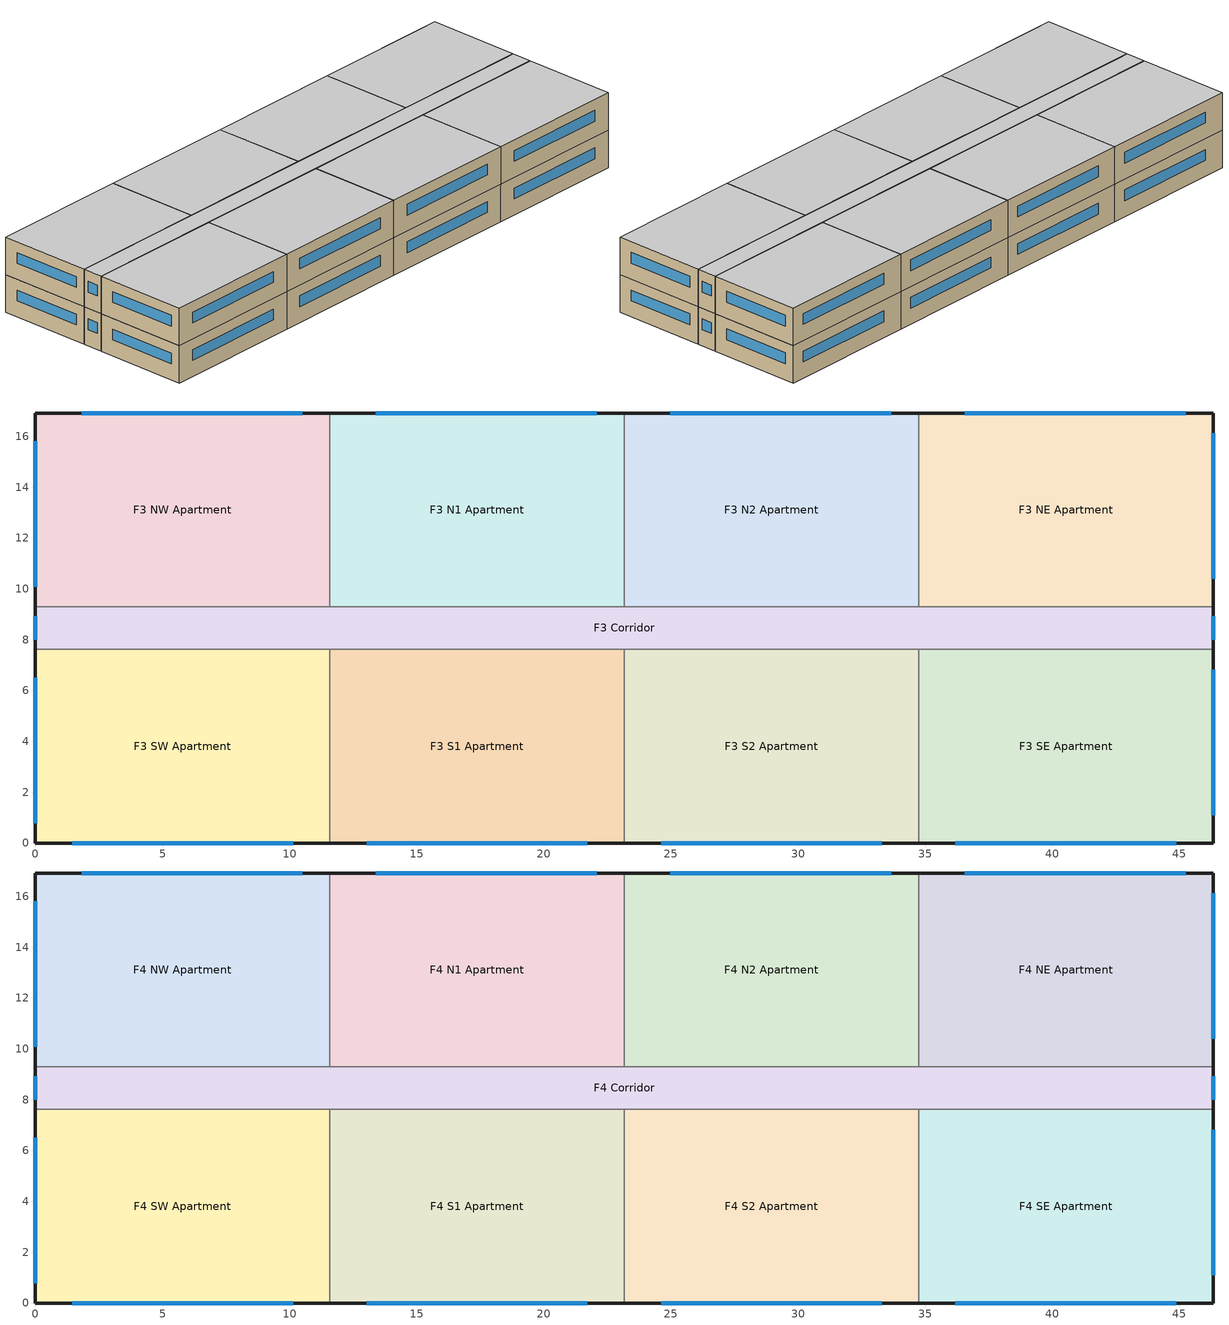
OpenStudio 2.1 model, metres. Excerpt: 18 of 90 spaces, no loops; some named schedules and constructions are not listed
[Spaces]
F3 NE Apartment
 floor to F2 NE Apartment: 46.33,16.92 46.33,9.3 34.75,9.3 34.75,16.92 z6.1
 wall outside: 46.33,9.3 46.33,16.92 34.75,16.92 z6.1:9.14
 wall to F3 N2 Apartment: 34.75,16.92 34.75,9.3 z6.1:9.14
 wall to F3 Corridor: 34.75,9.3 46.33,9.3 z6.1:9.14
 window: 46.33,10.4 46.33,16.11 / 45.25,16.92 36.56,16.92 z7.4:8.27
F3 SE Apartment
 floor to F2 SE Apartment: 46.33,7.62 46.33,0 34.75,0 34.75,7.62 z6.1
 wall outside: 34.75,0 46.33,0 46.33,7.62 z6.1:9.14
 wall to F3 Corridor: 46.33,7.62 34.75,7.62 z6.1:9.14
 wall to F3 S2 Apartment: 34.75,7.62 34.75,0 z6.1:9.14
 window: 36.19,0 44.88,0 / 46.33,1.1 46.33,6.81 z7.4:8.27
F3 N2 Apartment
 floor to F2 N2 Apartment: 34.75,16.92 34.75,9.3 23.16,9.3 23.16,16.92 z6.1
 wall outside: 34.75,16.92 23.16,16.92 z6.1:9.14
 wall to F3 Corridor: 23.16,9.3 34.75,9.3 z6.1:9.14
 wall to F3 N1 Apartment: 23.16,16.92 23.16,9.3 z6.1:9.14
 window: 33.66,16.92 24.98,16.92 z7.4:8.27
F3 NW Apartment
 floor to F2 NW Apartment: 11.58,16.92 11.58,9.3 0,9.3 0,16.92 z6.1
 wall outside: 11.58,16.92 0,16.92 0,9.3 z6.1:9.14
 wall to F3 N1 Apartment: 11.58,9.3 11.58,16.92 z6.1:9.14
 wall to F3 Corridor: 0,9.3 11.58,9.3 z6.1:9.14
 window: 0,15.8 0,10.08 / 10.5,16.92 1.81,16.92 z7.4:8.27
F3 Corridor
 floor to F2 Corridor: 46.33,9.3 46.33,7.62 0,7.62 0,9.3 z6.1
 wall outside: 0,9.3 0,7.62 / 46.33,7.62 46.33,9.3 z6.1:9.14
 wall to F3 S2 Apartment: 23.16,7.62 34.75,7.62 z6.1:9.14
 wall to F3 N1 Apartment: 23.16,9.3 11.58,9.3 z6.1:9.14
 wall to F3 S1 Apartment: 11.58,7.62 23.16,7.62 z6.1:9.14
 wall to F3 SW Apartment: 0,7.62 11.58,7.62 z6.1:9.14
 window: 0,8.91 0,8 / 46.33,8 46.33,8.91 z7.4:8.27
F3 SW Apartment
 floor to F2 SW Apartment: 11.58,7.62 11.58,0 0,0 0,7.62 z6.1
 wall outside: 0,7.62 0,0 11.58,0 z6.1:9.14
 wall to F3 S1 Apartment: 11.58,0 11.58,7.62 z6.1:9.14
 window: 0,6.5 0,0.79 / 1.45,0 10.13,0 z7.4:8.27
F3 N1 Apartment
 floor to F2 N1 Apartment: 23.16,16.92 23.16,9.3 11.58,9.3 11.58,16.92 z6.1
 wall outside: 23.16,16.92 11.58,16.92 z6.1:9.14
 window: 22.08,16.92 13.4,16.92 z7.4:8.27
F3 S2 Apartment
 floor to F2 S2 Apartment: 34.75,7.62 34.75,0 23.16,0 23.16,7.62 z6.1
 wall outside: 23.16,0 34.75,0 z6.1:9.14
 wall to F3 S1 Apartment: 23.16,7.62 23.16,0 z6.1:9.14
 window: 24.61,0 33.3,0 z7.4:8.27
F3 S1 Apartment
 floor to F2 S1 Apartment: 23.16,7.62 23.16,0 11.58,0 11.58,7.62 z6.1
 wall outside: 11.58,0 23.16,0 z6.1:9.14
 window: 13.03,0 21.72,0 z7.4:8.27
F4 NE Apartment
 floor to F3 NE Apartment: 46.33,16.92 46.33,9.3 34.75,9.3 34.75,16.92 z9.14
 wall outside: 46.33,9.3 46.33,16.92 34.75,16.92 z9.14:12.19
 wall to F4 Corridor: 34.75,9.3 46.33,9.3 z9.14:12.19
 wall to F4 N2 Apartment: 34.75,16.92 34.75,9.3 z9.14:12.19
 window: 45.25,16.92 36.56,16.92 / 46.33,10.4 46.33,16.11 z10.45:11.32
 ceiling to M NE Apartment: 46.33,9.3 46.33,16.92 34.75,16.92 34.75,9.3 z12.19
F4 S2 Apartment
 floor to F3 S2 Apartment: 34.75,7.62 34.75,0 23.16,0 23.16,7.62 z9.14
 wall outside: 23.16,0 34.75,0 z9.14:12.19
 wall to F4 S1 Apartment: 23.16,7.62 23.16,0 z9.14:12.19
 wall to F4 Corridor: 34.75,7.62 23.16,7.62 z9.14:12.19
 wall to F4 SE Apartment: 34.75,0 34.75,7.62 z9.14:12.19
 window: 24.61,0 33.3,0 z10.45:11.32
 ceiling to M S2 Apartment: 34.75,0 34.75,7.62 23.16,7.62 23.16,0 z12.19
F4 N2 Apartment
 floor to F3 N2 Apartment: 34.75,16.92 34.75,9.3 23.16,9.3 23.16,16.92 z9.14
 wall outside: 34.75,16.92 23.16,16.92 z9.14:12.19
 wall to F4 Corridor: 23.16,9.3 34.75,9.3 z9.14:12.19
 wall to F4 N1 Apartment: 23.16,16.92 23.16,9.3 z9.14:12.19
 window: 33.66,16.92 24.98,16.92 z10.45:11.32
 ceiling to M N2 Apartment: 34.75,9.3 34.75,16.92 23.16,16.92 23.16,9.3 z12.19
F4 NW Apartment
 floor to F3 NW Apartment: 11.58,16.92 11.58,9.3 0,9.3 0,16.92 z9.14
 wall outside: 11.58,16.92 0,16.92 0,9.3 z9.14:12.19
 wall to F4 N1 Apartment: 11.58,9.3 11.58,16.92 z9.14:12.19
 wall to F4 Corridor: 0,9.3 11.58,9.3 z9.14:12.19
 window: 0,15.8 0,10.08 / 10.5,16.92 1.81,16.92 z10.45:11.32
 ceiling to M NW Apartment: 11.58,9.3 11.58,16.92 0,16.92 0,9.3 z12.19
F4 N1 Apartment
 floor to F3 N1 Apartment: 23.16,16.92 23.16,9.3 11.58,9.3 11.58,16.92 z9.14
 wall outside: 23.16,16.92 11.58,16.92 z9.14:12.19
 wall to F4 Corridor: 11.58,9.3 23.16,9.3 z9.14:12.19
 window: 22.08,16.92 13.4,16.92 z10.45:11.32
 ceiling to M N1 Apartment: 23.16,9.3 23.16,16.92 11.58,16.92 11.58,9.3 z12.19
F4 Corridor
 floor to F3 Corridor: 46.33,9.3 46.33,7.62 0,7.62 0,9.3 z9.14
 wall outside: 0,9.3 0,7.62 / 46.33,7.62 46.33,9.3 z9.14:12.19
 wall to F4 SW Apartment: 0,7.62 11.58,7.62 z9.14:12.19
 wall to F4 S1 Apartment: 11.58,7.62 23.16,7.62 z9.14:12.19
 wall to F4 SE Apartment: 34.75,7.62 46.33,7.62 z9.14:12.19
 window: 0,8.91 0,8 / 46.33,8 46.33,8.91 z10.45:11.32
 ceiling to M Corridor: 46.33,7.62 46.33,9.3 0,9.3 0,7.62 z12.19
F4 SW Apartment
 floor to F3 SW Apartment: 11.58,7.62 11.58,0 0,0 0,7.62 z9.14
 wall outside: 0,7.62 0,0 11.58,0 z9.14:12.19
 wall to F4 S1 Apartment: 11.58,0 11.58,7.62 z9.14:12.19
 window: 1.45,0 10.13,0 / 0,6.5 0,0.79 z10.45:11.32
 ceiling to M SW Apartment: 11.58,0 11.58,7.62 0,7.62 0,0 z12.19
F4 SE Apartment
 floor to F3 SE Apartment: 46.33,7.62 46.33,0 34.75,0 34.75,7.62 z9.14
 wall outside: 34.75,0 46.33,0 46.33,7.62 z9.14:12.19
 window: 36.19,0 44.88,0 / 46.33,1.1 46.33,6.81 z10.45:11.32
 ceiling to M SE Apartment: 46.33,0 46.33,7.62 34.75,7.62 34.75,0 z12.19
F4 S1 Apartment
 floor to F3 S1 Apartment: 23.16,7.62 23.16,0 11.58,0 11.58,7.62 z9.14
 wall outside: 11.58,0 23.16,0 z9.14:12.19
 window: 13.03,0 21.72,0 z10.45:11.32
 ceiling to M S1 Apartment: 23.16,0 23.16,7.62 11.58,7.62 11.58,0 z12.19
[Site]
Whitehorse_YT_CAN: Latitude {deg}=60.72; Longitude {deg}=-135.07; Time Zone {hr}=-8; Elevation {m}=703; Terrain=City
[Building]
NECB 2011-HighriseApartment-NECB HDD Method-CAN_YT_Whitehorse.719640_CWEC.epw created: 2017-06-30 13:17:34 +0000: North Axis {deg}=0; Default Construction Set=NECB 2011 - HighApt - NECB HDD Method at climate 7b; Standards Number of Stories=10; Standards Number of Above Ground Stories=10; Standards Building Type=HighriseApartment
[Site:GroundTemperature:BuildingSurface]
19.527, 19.502, 19.536, 19.598, 20.002, 21.64, 22.225, 22.375, 21.449, 20.121, 19.802, 19.633
[Site:WaterMainsTemperature]
Calculation Method=Correlation; Annual Average Outdoor Air Temperature {C}=-1.08333; Maximum Difference In Monthly Average Outdoor Air Temperatures {deltaC}=34.5
[SizingPeriod:DesignDay]
Whitehorse Ann Clg .4% Condns WB=>MDB: Maximum Dry-Bulb Temperature {C}=23.5; Daily Dry-Bulb Temperature Range {deltaC}=11.6; Humidity Indicating Conditions at Maximum Dry-Bulb=14.7; Barometric Pressure {Pa}=93160; Wind Speed {m/s}=3.5; Wind Direction {deg}=160; Sky Clearness=0; Rain Indicator=0; Snow Indicator=0; Day of Month=21; Month=7; Day Type=SummerDesignDay; Daylight Saving Time Indicator=0; Humidity Indicating Type=Wetbulb; Dry-Bulb Temperature Range Modifier Type=DefaultMultipliers; Solar Model Indicator=ASHRAETau; ASHRAE Taub=0.378; ASHRAE Taud=2.196
[Material:NoMass]
CP02 CARPET PAD: Roughness=VeryRough; Thermal Resistance {m2-K/W}=0.21648; Thermal Absorptance=0.9; Solar Absorptance=0.7; Visible Absorptance=0.8
[Material]
Name | Roughness | Thickness {m} | Conductivity {W/m-K} | Density {kg/m3} | Specific Heat {J/kg-K} | Thermal Absorptance | Solar Absorptance | Visible Absorptance
100mm Normalweight concrete floor | MediumSmooth | 0.1016 | 2.31 | 2322 | 832
G01 13mm gypsum board | Smooth | 0.0127 | 0.16 | 800 | 1090 | 0.9 | 0.7 | 0.5
G05 25mm wood | MediumSmooth | 0.0254 | 0.15 | 608 | 1630 | 0.9 | 0.5 | 0.5
[Construction]
Typical Interior Floor: 100mm Normalweight concrete floor, CP02 CARPET PAD
Typical Interior Wall: G01 13mm gypsum board, G01 13mm gypsum board
Typical Interior Ceiling: CP02 CARPET PAD, 100mm Normalweight concrete floor
Typical Interior Window: Clear 3mm
Typical Interior Door; Typical Interior Partition: G05 25mm wood
Customized Fenestration: cond=0.220 tvis=0.220 tsol=0.232: Customized Fenestration:: cond=0.220 tvis=0.220 tsol=0.232
Customized Fenestration: cond=0.220 tvis=0.441 tsol=0.279: Customized Fenestration:: cond=0.220 tvis=0.441 tsol=0.279
Customized Fenestration: cond=0.220 tvis=0.294 tsol=0.332: Customized Fenestration:: cond=0.220 tvis=0.294 tsol=0.332
Customized Fenestration: cond=0.220 tvis=0.898 tsol=0.837: Customized Fenestration:: cond=0.220 tvis=0.898 tsol=0.837
[DefaultConstructionSet]
NECB 2011 - HighApt - NECB HDD Method at climate 7b: Default Exterior Surface Constructions=NECB 2011 - HighApt - NECB HDD Method at climate 7b; Default Interior Surface Constructions=Default Surface Constructions 2; Default Ground Contact Surface Constructions=NECB 2011 - HighApt - NECB HDD Method at climate 7b 1; Default Exterior SubSurface Constructions=NECB 2011 - HighApt - NECB HDD Method at climate 7b; Default Interior SubSurface Constructions=Default Sub Surface Constructions 2; Interior Partition Construction=Typical Interior Partition
[DefaultSurfaceConstructions]
Name | Floor Construction | Wall Construction | Roof Ceiling Construction
Default Surface Constructions 2 | Typical Interior Floor | Typical Interior Wall | Typical Interior Ceiling
NECB 2011 - HighApt - NECB HDD Method at climate 7b | Customized opaque construction {544c6f91-9030-4e94-91c5-6a41a99ccdda} to conductance of 0.162 | Customized opaque construction {5d44c9ba-f899-4396-84e2-fe8df740d4ef} to conductance of 0.21 | Customized opaque construction {596d3074-f809-48a9-9ac0-705139f050ce} to conductance of 0.162
NECB 2011 - HighApt - NECB HDD Method at climate 7b 1 | Customized opaque construction {85819777-f44c-4190-b882-f334c57048a2} to conductance of 0.757 | Customized opaque construction {85819777-f44c-4190-b882-f334c57048a2} to conductance of 0.284 | Customized opaque construction {85819777-f44c-4190-b882-f334c57048a2} to conductance of 0.284
[DefaultSubSurfaceConstructions]
Name | Fixed Window Construction | Operable Window Construction | Door Construction | Glass Door Construction | Overhead Door Construction | Skylight Construction | Tubular Daylight Dome Construction | Tubular Daylight Diffuser Construction
Default Sub Surface Constructions 2 | Typical Interior Window | Typical Interior Window | Typical Interior Door
NECB 2011 - HighApt - NECB HDD Method at climate 7b | Customized Fenestration: cond=0.220 tvis=0.220 tsol=0.232 | Customized Fenestration: cond=0.220 tvis=0.220 tsol=0.232 | Customized opaque construction {cb6d507b-b4c0-44e1-832d-6cbc6f297f63} to conductance of 2.2 | Customized Fenestration: cond=0.220 tvis=0.441 tsol=0.279 | Customized opaque construction {a9b46c88-6ee7-4e4c-af88-f0453715804f} to conductance of 2.2 | Customized Fenestration: cond=0.220 tvis=0.294 tsol=0.332 | Customized Fenestration: cond=0.220 tvis=0.898 tsol=0.837 | Customized Fenestration: cond=0.220 tvis=0.898 tsol=0.837
[WindowMaterial:Glazing]
Clear 3mm: Optical Data Type=SpectralAverage; Thickness {m}=0.003; Solar Transmittance at Normal Incidence=0.837; Front Side Solar Reflectance at Normal Incidence=0.075; Back Side Solar Reflectance at Normal Incidence=0.075; Visible Transmittance at Normal Incidence=0.898; Front Side Visible Reflectance at Normal Incidence=0.081; Back Side Visible Reflectance at Normal Incidence=0.081; Infrared Transmittance at Normal Incidence=0; Front Side Infrared Hemispherical Emissivity=0.84; Back Side Infrared Hemispherical Emissivity=0.84; Conductivity {W/m-K}=0.9; Dirt Correction Factor for Solar and Visible Transmittance=1; Solar Diffusing=No
[WindowMaterial:SimpleGlazingSystem] U-Factor {W/m2-K}=2.2; Solar Heat Gain Coefficient=0.6; Visible Transmittance=0.21
Customized Fenestration:: cond=0.220 tvis=0.220 tsol=0.232; Customized Fenestration:: cond=0.220 tvis=0.441 tsol=0.279; Customized Fenestration:: cond=0.220 tvis=0.294 tsol=0.332; Customized Fenestration:: cond=0.220 tvis=0.898 tsol=0.837
[Space] Part of Total Floor Area=Yes
Name | Space Type | Building Story | Thermal Zone
F4 N1 Apartment | Space Function Dwelling Unit(s) | Building Story 4 | Sp-F4 N1 Apartment Sys-1 Flr-8 Sch-G HPlcmt-north ZN
F4 S2 Apartment | Space Function Dwelling Unit(s) | Building Story 4 | Sp-F4 S2 Apartment Sys-1 Flr-8 Sch-G HPlcmt-south ZN
F3 SE Apartment | Space Function Dwelling Unit(s) | Building Story 3 | Sp-F3 SE Apartment Sys-1 Flr-9 Sch-G HPlcmt-south ZN
F3 NW Apartment | Space Function Dwelling Unit(s) | Building Story 3 | Sp-F3 NW Apartment Sys-1 Flr-9 Sch-G HPlcmt-north ZN
F4 S1 Apartment | Space Function Dwelling Unit(s) | Building Story 4 | Sp-F4 S1 Apartment Sys-1 Flr-8 Sch-G HPlcmt-south ZN
F4 NE Apartment | Space Function Dwelling Unit(s) | Building Story 4 | Sp-F4 NE Apartment Sys-1 Flr-8 Sch-G HPlcmt-north ZN
F3 N1 Apartment | Space Function Dwelling Unit(s) | Building Story 3 | Sp-F3 N1 Apartment Sys-1 Flr-9 Sch-G HPlcmt-north ZN
F4 SW Apartment | Space Function Dwelling Unit(s) | Building Story 4 | Sp-F4 SW Apartment Sys-1 Flr-8 Sch-G HPlcmt-south ZN
F3 NE Apartment | Space Function Dwelling Unit(s) | Building Story 3 | Sp-F3 NE Apartment Sys-1 Flr-9 Sch-G HPlcmt-north ZN
F4 N2 Apartment | Space Function Dwelling Unit(s) | Building Story 4 | Sp-F4 N2 Apartment Sys-1 Flr-8 Sch-G HPlcmt-north ZN
F4 NW Apartment | Space Function Dwelling Unit(s) | Building Story 4 | Sp-F4 NW Apartment Sys-1 Flr-8 Sch-G HPlcmt-north ZN
F4 Corridor | Space Function Corr. < 2.4m wide-sch-G | Building Story 4 | Sp-F4 Corridor Sys-1 Flr-8 Sch-G HPlcmt-east ZN
F3 S1 Apartment | Space Function Dwelling Unit(s) | Building Story 3 | Sp-F3 S1 Apartment Sys-1 Flr-9 Sch-G HPlcmt-south ZN
F3 N2 Apartment | Space Function Dwelling Unit(s) | Building Story 3 | Sp-F3 N2 Apartment Sys-1 Flr-9 Sch-G HPlcmt-north ZN
F3 S2 Apartment | Space Function Dwelling Unit(s) | Building Story 3 | Sp-F3 S2 Apartment Sys-1 Flr-9 Sch-G HPlcmt-south ZN
F3 Corridor | Space Function Corr. < 2.4m wide-sch-G | Building Story 3 | Sp-F3 Corridor Sys-1 Flr-9 Sch-G HPlcmt-east ZN
F3 SW Apartment | Space Function Dwelling Unit(s) | Building Story 3 | Sp-F3 SW Apartment Sys-1 Flr-9 Sch-G HPlcmt-south ZN
F4 SE Apartment | Space Function Dwelling Unit(s) | Building Story 4 | Sp-F4 SE Apartment Sys-1 Flr-8 Sch-G HPlcmt-south ZN
[BuildingStory]
Name | Nominal Z Coordinate {m}
Building Story 3 | 6.0957
Building Story 4 | 9.1435
[People:Definition] Number of People Calculation Method=People/Area; Fraction Radiant=0.3
Name | People per Space Floor Area {person/m2}
Space Function Corr. < 2.4m wide-sch-G People Definition | 0.0100104
Space Function Dwelling Unit(s) People Definition | 0.0166841
[People] Work Efficiency Schedule=Work Efficiency Schedule; Clothing Insulation Schedule=Clothing Schedule; Air Velocity Schedule=Air Velocity Schedule
Name | People Definition | Space or SpaceType
Space Function Corr. < 2.4m wide-sch-G People | Space Function Corr. < 2.4m wide-sch-G People Definition | Space Function Corr. < 2.4m wide-sch-G
Space Function Dwelling Unit(s) People | Space Function Dwelling Unit(s) People Definition | Space Function Dwelling Unit(s)
[Lights:Definition] Design Level Calculation Method=Watts/Area; Fraction Radiant=0.5; Fraction Visible=0.2
Name | Watts per Space Floor Area {W/m2}
Space Function Corr. < 2.4m wide-sch-G Lights Definition | 8.39993
Space Function Dwelling Unit(s) Lights Definition | 4.99996
[Lights]
Name | Lights Definition | Space or SpaceType
Space Function Corr. < 2.4m wide-sch-G Lights | Space Function Corr. < 2.4m wide-sch-G Lights Definition | Space Function Corr. < 2.4m wide-sch-G
Space Function Dwelling Unit(s) Lights | Space Function Dwelling Unit(s) Lights Definition | Space Function Dwelling Unit(s)
[DesignSpecification:OutdoorAir]
Space Function Corr. < 2.4m wide-sch-G Ventilation: Outdoor Air Method=Sum; Outdoor Air Flow per Floor Area {m3/s-m2}=0.0003048
[DefaultScheduleSet]
Space Function Corr. < 2.4m wide-sch-G Schedule Set: Number of People Schedule=NECB-G-Occupancy; People Activity Level Schedule=NECB-Activity; Lighting Schedule=NECB-G-Lighting; Electric Equipment Schedule=NECB-G-Electric-Equipment; Infiltration Schedule=Always On
[ThermostatSetpoint:DualSetpoint] Heating Setpoint Temperature Schedule=NECB-G-Thermostat Setpoint-Heating; Cooling Setpoint Temperature Schedule=NECB-G-Thermostat Setpoint-Cooling
Space Function Dwelling Unit(s) Thermostat 135; Space Function Dwelling Unit(s) Thermostat 136; Space Function Dwelling Unit(s) Thermostat 137; Space Function Dwelling Unit(s) Thermostat 138; Space Function Corr. < 2.4m wide-sch-G Thermostat 18; Space Function Dwelling Unit(s) Thermostat 139; Space Function Dwelling Unit(s) Thermostat 140; Space Function Dwelling Unit(s) Thermostat 141; Space Function Dwelling Unit(s) Thermostat 142; Space Function Dwelling Unit(s) Thermostat 143; Space Function Dwelling Unit(s) Thermostat 144; Space Function Dwelling Unit(s) Thermostat 145; Space Function Dwelling Unit(s) Thermostat 146; Space Function Corr. < 2.4m wide-sch-G Thermostat 19; Space Function Dwelling Unit(s) Thermostat 147; Space Function Dwelling Unit(s) Thermostat 148; Space Function Dwelling Unit(s) Thermostat 149; Space Function Dwelling Unit(s) Thermostat 150
[ElectricEquipment:Definition]
Space Function Dwelling Unit(s) Elec Equip Definition: Design Level Calculation Method=Watts/Area; Watts per Space Floor Area {W/m2}=4.99996; Fraction Radiant=0.5
[ElectricEquipment]
Space Function Dwelling Unit(s) Elec Equip: Electric Equipment Definition=Space Function Dwelling Unit(s) Elec Equip Definition; Space or SpaceType=Space Function Dwelling Unit(s)
[SpaceInfiltration:DesignFlowRate] Schedule=Always On Discrete; Design Flow Rate Calculation Method=Flow/ExteriorArea; Flow per Exterior Surface Area {m3/s-m2}=0.00025; Constant Term Coefficient=0; Temperature Term Coefficient=0; Velocity Term Coefficient=0.224; Velocity Squared Term Coefficient=0
Name | Space or SpaceType
F3 Corridor Infiltration | F3 Corridor
F3 N1 Apartment Infiltration | F3 N1 Apartment
F3 N2 Apartment Infiltration | F3 N2 Apartment
F3 NE Apartment Infiltration | F3 NE Apartment
F3 NW Apartment Infiltration | F3 NW Apartment
F3 S1 Apartment Infiltration | F3 S1 Apartment
F3 S2 Apartment Infiltration | F3 S2 Apartment
F3 SE Apartment Infiltration | F3 SE Apartment
F3 SW Apartment Infiltration | F3 SW Apartment
F4 Corridor Infiltration | F4 Corridor
F4 N1 Apartment Infiltration | F4 N1 Apartment
F4 N2 Apartment Infiltration | F4 N2 Apartment
F4 NE Apartment Infiltration | F4 NE Apartment
F4 NW Apartment Infiltration | F4 NW Apartment
F4 S1 Apartment Infiltration | F4 S1 Apartment
F4 S2 Apartment Infiltration | F4 S2 Apartment
F4 SE Apartment Infiltration | F4 SE Apartment
F4 SW Apartment Infiltration | F4 SW Apartment
[ThermalZone] Use Ideal Air Loads=No
Name | Thermostat
Sp-F4 N2 Apartment Sys-1 Flr-8 Sch-G HPlcmt-north ZN | Space Function Dwelling Unit(s) Thermostat 135
Sp-F4 NE Apartment Sys-1 Flr-8 Sch-G HPlcmt-north ZN | Space Function Dwelling Unit(s) Thermostat 136
Sp-F4 NW Apartment Sys-1 Flr-8 Sch-G HPlcmt-north ZN | Space Function Dwelling Unit(s) Thermostat 137
Sp-F4 N1 Apartment Sys-1 Flr-8 Sch-G HPlcmt-north ZN | Space Function Dwelling Unit(s) Thermostat 138
Sp-F4 Corridor Sys-1 Flr-8 Sch-G HPlcmt-east ZN | Space Function Corr. < 2.4m wide-sch-G Thermostat 18
Sp-F4 S2 Apartment Sys-1 Flr-8 Sch-G HPlcmt-south ZN | Space Function Dwelling Unit(s) Thermostat 139
Sp-F4 SW Apartment Sys-1 Flr-8 Sch-G HPlcmt-south ZN | Space Function Dwelling Unit(s) Thermostat 140
Sp-F4 S1 Apartment Sys-1 Flr-8 Sch-G HPlcmt-south ZN | Space Function Dwelling Unit(s) Thermostat 141
Sp-F4 SE Apartment Sys-1 Flr-8 Sch-G HPlcmt-south ZN | Space Function Dwelling Unit(s) Thermostat 142
Sp-F3 N1 Apartment Sys-1 Flr-9 Sch-G HPlcmt-north ZN | Space Function Dwelling Unit(s) Thermostat 143
Sp-F3 NW Apartment Sys-1 Flr-9 Sch-G HPlcmt-north ZN | Space Function Dwelling Unit(s) Thermostat 144
Sp-F3 N2 Apartment Sys-1 Flr-9 Sch-G HPlcmt-north ZN | Space Function Dwelling Unit(s) Thermostat 145
Sp-F3 NE Apartment Sys-1 Flr-9 Sch-G HPlcmt-north ZN | Space Function Dwelling Unit(s) Thermostat 146
Sp-F3 Corridor Sys-1 Flr-9 Sch-G HPlcmt-east ZN | Space Function Corr. < 2.4m wide-sch-G Thermostat 19
Sp-F3 SE Apartment Sys-1 Flr-9 Sch-G HPlcmt-south ZN | Space Function Dwelling Unit(s) Thermostat 147
Sp-F3 SW Apartment Sys-1 Flr-9 Sch-G HPlcmt-south ZN | Space Function Dwelling Unit(s) Thermostat 148
Sp-F3 S2 Apartment Sys-1 Flr-9 Sch-G HPlcmt-south ZN | Space Function Dwelling Unit(s) Thermostat 149
Sp-F3 S1 Apartment Sys-1 Flr-9 Sch-G HPlcmt-south ZN | Space Function Dwelling Unit(s) Thermostat 150
